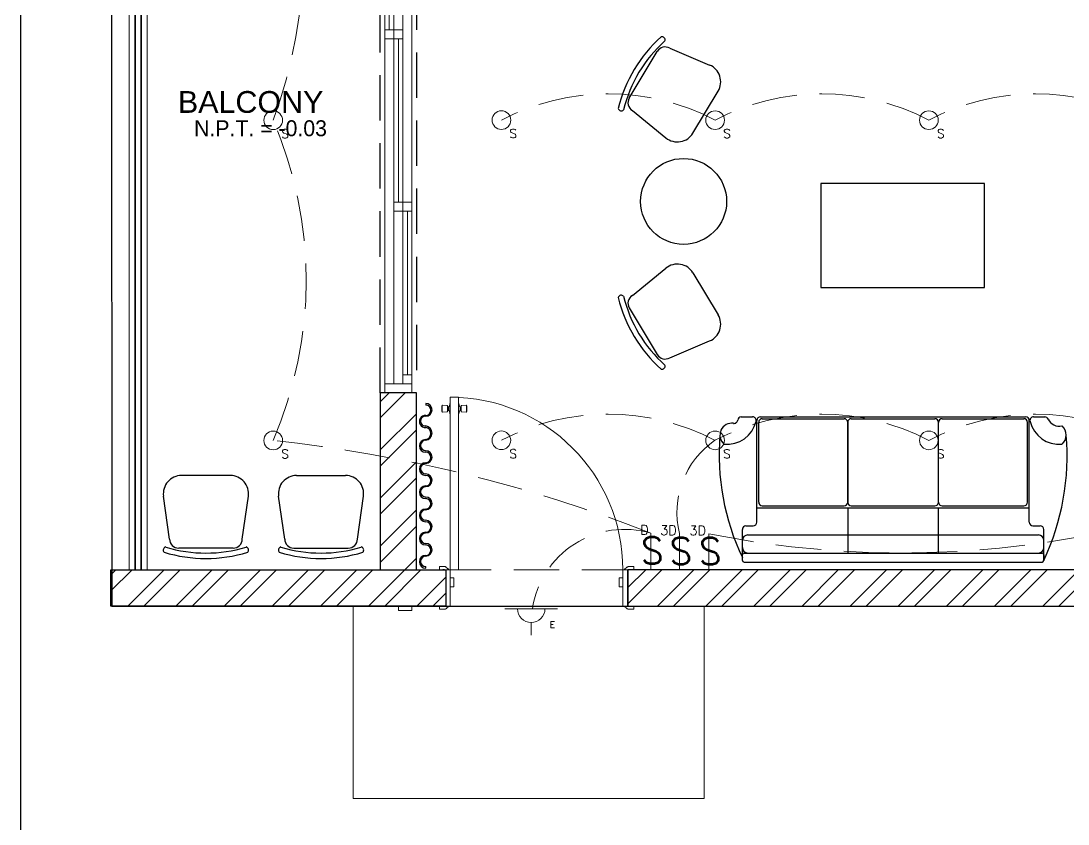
# Model space of a CAD drawing. Header units: millimetres. Extents: x 1605 to 1638, y 1273 to 1481.
# Drawn here: x 1605.45 to 1611.21, y 1462.4 to 1466.82 of the extents above; entities that cross this region are included whole.
import ezdxf

# ---------------------------------------------------------------- set-up
doc = ezdxf.new("R2010")
doc.units = ezdxf.units.MM
for name, pattern in [('AUDIT_D_060420121804-1', [0]), ('HIDDEN', [0.375, 0.25, -0.125]), ('PLANTAS$0$HIDDEN', [0.375, 0.25, -0.125])]:
    doc.linetypes.add(name, pattern=pattern)
for name, color, linetype, lineweight in [('BARANDA', 2, 'Continuous', 35), ('Electrico Salidas', 160, 'Continuous', 15), ('iluminacion', 1, 'Continuous', 15), ('JAMBA', 1, 'HIDDEN', 15), ('muro bajo', 123, 'Continuous', 9), ('PUERTAS', 3, 'Continuous', 20), ('Ventanas', 3, 'Continuous', 13)]:
    doc.layers.add(name, color=color, linetype=linetype, lineweight=lineweight)
doc.layers.add('Ha-Muros 0.20', color=7, linetype='Continuous', true_color=0x8c8c8c)
for name, color, linetype in [('Li-Proyecciones', 40, 'HIDDEN'), ('Mo-Generales', 9, 'Continuous'), ('Mu-0.20', 5, 'Continuous'), ('piso', 40, 'AUDIT_D_060420121804-1'), ('Plump', 7, 'Continuous'), ('TEXTS', 1, 'Continuous'), ('Tx-Espacio', 7, 'Continuous')]:
    doc.layers.add(name, color=color, linetype=linetype)
doc.styles.add('CHICO', font='stylu.ttf')
doc.styles.add('GORDITA', font='swissek.ttf')
doc.styles.add('TEXTM', font='romans9.shx')
doc.styles.add('TEXTS', font='romans9.shx')

# ---------------------------------------------------------------- blocks, each defined once
blk = doc.blocks.new('A$Cec5ab6e8')
at = {"color": 9, "true_color": 0xc7c8ca}
for p, q in [((20.1149, 11.9511), (20.3345, 11.8587)), ((19.892, 11.6766), (20.0463, 11.9339)), ((20.2429, 11.484), (20.3815, 11.7151)), ((19.9092, 11.608), (20.0941, 11.4578)), ((19.9092, 10.5899), (20.0941, 10.7401)), ((20.2429, 10.7139), (20.3815, 10.4828)), ((19.892, 10.5213), (20.0463, 10.264)), ((20.1149, 10.2468), (20.3345, 10.3392)), ((18.7716, 9.9953), (18.7716, 9.9866)), ((20.5091, 9.9213), (20.5712, 9.9213)), ((20.6148, 9.9213), (22.0748, 9.9213)), ((22.1184, 9.9213), (22.1805, 9.9213)), ((20.5948, 9.3413), (20.5948, 9.9013)), ((20.6048, 9.4513), (20.6048, 9.8913)), ((20.6248, 9.9113), (21.0748, 9.9113)), ((21.0948, 9.4513), (21.0948, 9.8913)), ((21.0948, 9.4513), (21.0948, 9.8913)), ((21.0948, 9.8913), (21.0948, 9.4513)), ((21.1148, 9.9113), (21.5748, 9.9113)), ((21.5948, 9.4513), (21.5948, 9.8913)), ((21.5948, 9.4513), (21.5948, 9.8913)), ((21.5948, 9.4513), (21.5948, 9.8913)), ((21.5948, 9.4513), (21.5948, 9.8913)), ((21.6148, 9.9113), (22.0648, 9.9113)), ((22.0848, 9.4513), (22.0848, 9.8913)), ((22.0848, 9.4513), (22.0848, 9.8913)), ((22.0948, 9.3413), (22.0948, 9.9013)), ((22.0948, 9.3413), (22.0948, 9.9013)), ((17.6959, 9.5986), (17.4265, 9.5986)), ((18.0604, 9.5986), (18.3298, 9.5986)), ((17.3612, 9.2486), (17.3275, 9.4844)), ((17.7612, 9.2486), (17.7949, 9.4844)), ((17.9951, 9.2486), (17.9614, 9.4844)), ((18.3951, 9.2486), (18.4288, 9.4844)), ((20.5948, 9.4213), (22.0948, 9.4213)), ((20.6248, 9.4313), (21.0748, 9.4313)), ((21.0948, 9.4213), (21.0948, 9.1713)), ((21.1148, 9.4313), (21.5748, 9.4313)), ((21.5948, 9.1713), (21.5948, 9.4213)), ((21.6148, 9.4313), (22.0648, 9.4313)), ((20.5148, 9.1463), (20.5148, 9.3013)), ((20.5348, 9.3213), (20.5748, 9.3213)), ((22.1148, 9.3213), (22.1548, 9.3213)), ((22.1748, 9.1313), (22.1748, 9.3013)), ((20.5148, 9.2013), (20.5148, 9.2413)), ((20.5148, 9.2013), (20.5148, 9.2413)), ((20.5448, 9.2713), (22.1448, 9.2713)), ((22.1748, 9.2013), (22.1748, 9.2413)), ((22.1748, 9.2013), (22.1748, 9.2413)), ((17.7112, 9.1986), (17.4112, 9.1986)), ((18.0451, 9.1986), (18.3451, 9.1986)), ((20.5248, 9.1713), (22.1648, 9.1713)), ((20.5448, 9.1713), (22.1448, 9.1713)), ((20.5148, 9.1313), (20.5148, 9.1613)), ((20.5248, 9.1213), (22.1648, 9.1213)), ((22.1748, 9.1613), (22.1748, 9.1313)), ((18.7716, 9.0882), (18.7716, 9.0969))]:
    blk.add_line(p, q, dxfattribs=at)
for centre, radius, start, end in [((20.586, 11.4354), 0.7765, 131.82564, 166.28354), ((20.0724, 11.9977), 0.0169, 338.98951, 104.66178), ((20.586, 11.4354), 0.7465, 131.82564, 166.28354), ((20.0891, 11.9082), 0.05, 59.05459, 149.05459), ((20.2957, 11.7665), 0.1, 329.05459, 67.18469), ((19.9349, 11.6509), 0.05, 149.05459, 239.05459), ((19.848, 11.6234), 0.0169, 193.44741, 319.11968), ((20.1572, 11.5355), 0.1, 230.92449, 329.05459), ((20.1572, 10.6625), 0.1, 30.94541, 129.07551), ((19.848, 10.5745), 0.0169, 40.88032, 166.55259), ((20.586, 10.7625), 0.7765, 193.71646, 228.17436), ((20.586, 10.7625), 0.7465, 193.71646, 228.17436), ((19.9349, 10.547), 0.05, 120.94541, 210.94541), ((20.2957, 10.4314), 0.1, 292.81531, 30.94541), ((20.0891, 10.2897), 0.05, 210.94541, 300.94541), ((20.0724, 10.2002), 0.0169, 255.33822, 21.01049), ((18.7716, 9.9602), 0.0351, 270, 90), ((18.7716, 9.9579), 0.0288, 270, 90), ((18.7699, 9.8958), 0.0333, 86.97345, 273.02655), ((18.7699, 9.8982), 0.027, 86.28634, 273.71366), ((20.5091, 9.9013), 0.02, 90, 173.7817), ((20.5712, 9.9013), 0.02, 346.09859, 90), ((20.6148, 9.9013), 0.02, 90, 180), ((22.0748, 9.9013), 0.02, 0, 90), ((22.1184, 9.9013), 0.02, 90, 193.90141), ((22.1805, 9.9013), 0.02, 23.80669, 90), ((18.7672, 9.832), 0.0395, 276.39429, 83.60571), ((18.7672, 9.8296), 0.0332, 277.70295, 82.29705), ((20.4568, 9.8213), 0.0653, 81.49516, 230), ((20.4298, 9.9363), 0.1657, 264.80557, 346.09859), ((20.4694, 9.9056), 0.02, 261.49516, 353.7817), ((20.6248, 9.8913), 0.02, 90, 180), ((21.0748, 9.8913), 0.02, 0, 90), ((21.1148, 9.8913), 0.02, 90, 180), ((21.5748, 9.8913), 0.02, 0, 90), ((21.6148, 9.8913), 0.02, 90, 180), ((22.0648, 9.8913), 0.02, 0, 90), ((22.0648, 9.8913), 0.02, 0, 90), ((22.2598, 9.9363), 0.1657, 193.90141, 275.19443), ((22.2598, 9.9363), 0.0667, 203.80669, 282.99462), ((22.2329, 9.8213), 0.0653, 310, 50), ((21.7127, 9.7139), 1.3256, 175.35316, 205.35316), ((20.9489, 9.7064), 1.3541, 334.86719, 4.86719), ((18.7716, 9.7617), 0.0351, 90, 270), ((18.7716, 9.764), 0.0288, 90, 270), ((18.7716, 9.7002), 0.0351, 270, 90), ((18.7716, 9.6978), 0.0288, 270, 90), ((18.7716, 9.634), 0.0351, 90, 270), ((18.7716, 9.6364), 0.0288, 90, 270), ((17.4265, 9.4986), 0.1, 89.99997, 188.13008), ((17.6959, 9.4986), 0.1, 351.86987, 89.99997), ((18.0604, 9.4986), 0.1, 90.00003, 188.13013), ((18.3298, 9.4986), 0.1, 351.86992, 90.00003), ((18.7716, 9.5725), 0.0351, 270, 90), ((18.7716, 9.5702), 0.0288, 270, 90), ((18.7716, 9.5063), 0.0351, 90, 270), ((18.7716, 9.5087), 0.0288, 90, 270), ((18.7716, 9.4449), 0.0351, 270, 90), ((18.7716, 9.4425), 0.0288, 270, 90), ((18.7716, 9.3787), 0.0351, 90, 270), ((18.7716, 9.3811), 0.0288, 90, 270), ((20.6248, 9.4513), 0.02, 180, 270), ((21.0748, 9.4513), 0.02, 270, 0), ((21.1148, 9.4513), 0.02, 180, 270), ((21.5748, 9.4513), 0.02, 270, 0), ((21.6148, 9.4513), 0.02, 180, 270), ((22.0648, 9.4513), 0.02, 270, 0), ((22.0648, 9.4513), 0.02, 270, 0), ((18.7716, 9.3172), 0.0351, 270, 90), ((18.7716, 9.3148), 0.0288, 270, 90), ((20.5748, 9.3413), 0.02, 270, 0), ((22.1148, 9.3413), 0.02, 180, 270), ((18.7716, 9.251), 0.0351, 90, 270), ((20.5348, 9.3013), 0.02, 90, 180), ((22.1548, 9.3013), 0.02, 0, 90), ((17.4112, 9.2486), 0.05, 179.99997, 269.99997), ((17.7112, 9.2486), 0.05, 269.99997, 359.99997), ((18.0451, 9.2486), 0.05, 180.00003, 270.00003), ((18.3451, 9.2486), 0.05, 270.00003, 0.00003), ((18.7716, 9.2534), 0.0288, 90, 270), ((20.5448, 9.2413), 0.03, 90, 180), ((22.1448, 9.2413), 0.03, 0, 90), ((17.343, 9.1882), 0.0169, 99.93489, 225.60716), ((17.5612, 9.9178), 0.7765, 252.77102, 287.22892), ((17.5612, 9.9178), 0.7465, 252.77102, 287.22892), ((17.7794, 9.1882), 0.0169, 314.39279, 80.06506), ((17.9769, 9.1882), 0.0169, 99.93494, 225.60721), ((18.1951, 9.9178), 0.7765, 252.77108, 287.22898), ((18.1951, 9.9178), 0.7465, 252.77108, 287.22898), ((18.4133, 9.1882), 0.0169, 314.39284, 80.06511), ((18.7716, 9.1895), 0.0351, 270, 90), ((18.7716, 9.1872), 0.0288, 270, 90), ((20.5448, 9.2013), 0.03, 180, 270), ((20.5248, 9.1613), 0.01, 90, 180), ((22.1448, 9.2013), 0.03, 270, 0), ((22.1648, 9.1613), 0.01, 0, 90), ((18.7716, 9.1233), 0.0351, 90, 270), ((18.7716, 9.1257), 0.0288, 90, 270), ((20.5248, 9.1313), 0.01, 180, 270), ((22.1648, 9.1313), 0.01, 270, 0)]:
    blk.add_arc(centre, radius, start, end, dxfattribs=at)
at = {"layer": 'BARANDA', "color": 9, "true_color": 0xc7c8ca}
for p, q in [((17.1721, 9.0795), (17.1721, 14.0275)), ((17.2047, 9.0795), (17.2047, 14.0275))]:
    blk.add_line(p, q, dxfattribs=at)
at = {"layer": 'Defpoints', "color": 9, "true_color": 0xc7c8ca}
for p, q in [((17.0386, 20.18), (17.0426, 8.8796)), ((17.0426, 8.8796), (29.8386, 8.8794))]:
    blk.add_line(p, q, dxfattribs=at)
at = {"layer": 'Ha-Muros 0.20', "color": 9, "linetype": 'Continuous', "true_color": 0xc7c8ca}
for p, q in [((18.5211, 10.0043, 0), (18.5702, 10.0534, 0)), ((18.5211, 9.9159, 0), (18.6586, 10.0534, 0)), ((18.5211, 9.7391, 0), (18.7205, 9.9386, 0)), ((18.5211, 9.6507, 0), (18.7206, 9.8502, 0)), ((18.5211, 9.474, 0), (18.7207, 9.6736, 0)), ((18.5211, 9.3856, 0), (18.7207, 9.5852, 0)), ((18.5211, 9.2088, 0), (18.7208, 9.4086, 0)), ((18.5211, 9.1204, 0), (18.7209, 9.3202, 0)), ((18.657, 9.0796, 0), (18.721, 9.1436, 0)), ((17.0379, 9.0514, 0), (17.066, 9.0796, 0)), ((17.0379, 8.9631, 0), (17.1544, 9.0796, 0)), ((17.1312, 8.8796, 0), (17.3312, 9.0796, 0)), ((17.2196, 8.8796, 0), (17.4196, 9.0796, 0)), ((17.3964, 8.8796, 0), (17.5964, 9.0796, 0)), ((17.4848, 8.8796, 0), (17.6848, 9.0796, 0)), ((17.6615, 8.8796, 0), (17.8615, 9.0796, 0)), ((17.7499, 8.8796, 0), (17.9499, 9.0796, 0)), ((17.9267, 8.8796, 0), (18.1267, 9.0796, 0)), ((18.0151, 8.8796, 0), (18.2151, 9.0796, 0)), ((18.1919, 8.8796, 0), (18.3919, 9.0796, 0)), ((18.2803, 8.8796, 0), (18.4803, 9.0796, 0)), ((18.457, 8.8796, 0), (18.657, 9.0796, 0)), ((18.5454, 8.8796, 0), (18.7454, 9.0796, 0)), ((19.8843, 8.9811, 0), (19.9826, 9.0794, 0)), ((19.8843, 8.8927, 0), (20.071, 9.0794, 0)), ((20.0478, 8.8794, 0), (20.2478, 9.0794, 0)), ((20.1362, 8.8794, 0), (20.3362, 9.0794, 0)), ((20.313, 8.8794, 0), (20.513, 9.0794, 0)), ((20.4014, 8.8794, 0), (20.6014, 9.0794, 0)), ((20.5781, 8.8794, 0), (20.7781, 9.0794, 0)), ((20.6665, 8.8794, 0), (20.8665, 9.0794, 0)), ((20.8433, 8.8794, 0), (21.0433, 9.0794, 0)), ((20.9317, 8.8794, 0), (21.1317, 9.0794, 0)), ((21.1085, 8.8794, 0), (21.3085, 9.0794, 0)), ((21.1969, 8.8794, 0), (21.3969, 9.0794, 0)), ((21.3736, 8.8794, 0), (21.5736, 9.0794, 0)), ((21.462, 8.8794, 0), (21.662, 9.0794, 0)), ((21.6388, 8.8794, 0), (21.8388, 9.0794, 0)), ((21.7272, 8.8794, 0), (21.9272, 9.0794, 0)), ((21.904, 8.8794, 0), (22.104, 9.0794, 0)), ((21.9924, 8.8794, 0), (22.1924, 9.0794, 0)), ((22.1691, 8.8794, 0), (22.3691, 9.0794, 0)), ((22.2575, 8.8794, 0), (22.4575, 9.0794, 0)), ((18.7222, 8.8796, 0), (18.8817, 9.0391, 0)), ((18.8106, 8.8796, 0), (18.8817, 8.9507, 0))]:
    blk.add_line(p, q, dxfattribs=at)
at = {"layer": 'JAMBA', "color": 9, "true_color": 0xc7c8ca}
for p, q in [((18.8801, 9.0971), (18.8468, 9.0971)), ((18.8468, 9.0971), (18.8468, 9.0796)), ((18.8468, 9.0796), (18.8655, 9.0796)), ((18.8655, 9.0796), (18.8671, 9.0812)), ((18.8671, 9.0812), (18.8757, 9.0812)), ((18.8757, 9.0812), (18.8777, 9.0796)), ((18.8777, 9.0796), (18.8967, 9.0796)), ((18.8801, 9.0943), (18.8801, 9.0971)), ((18.8967, 9.0796), (18.8967, 9.0844)), ((19.8667, 9.0796), (19.8667, 9.0844)), ((19.8858, 9.0796), (19.8667, 9.0796)), ((19.8834, 9.0943), (19.8834, 9.0971)), ((19.8834, 9.0971), (19.9166, 9.0971)), ((19.8878, 9.0812), (19.8858, 9.0796)), ((19.8964, 9.0812), (19.8878, 9.0812)), ((19.898, 9.0796), (19.8964, 9.0812)), ((19.9166, 9.0796), (19.898, 9.0796)), ((19.9166, 9.0971), (19.9166, 9.0796)), ((18.8468, 8.8621), (18.8468, 8.8796)), ((18.8468, 8.8796), (18.8655, 8.8796)), ((18.8655, 8.8796), (18.8671, 8.878)), ((18.8757, 8.878), (18.8777, 8.8796)), ((18.8777, 8.8796), (18.8967, 8.8796)), ((18.8967, 8.8796), (18.8967, 8.8748)), ((19.8858, 8.8796), (19.8667, 8.8796)), ((19.8667, 8.8796), (19.8667, 8.8748)), ((19.8878, 8.878), (19.8858, 8.8796)), ((19.898, 8.8796), (19.8964, 8.878)), ((19.9166, 8.8796), (19.898, 8.8796)), ((19.9166, 8.8621), (19.9166, 8.8796)), ((18.8801, 8.8621), (18.8468, 8.8621)), ((18.8671, 8.878), (18.8757, 8.878)), ((18.8801, 8.8649), (18.8801, 8.8621)), ((19.8834, 8.8649), (19.8834, 8.8621)), ((19.8834, 8.8621), (19.9166, 8.8621)), ((19.8964, 8.878), (19.8878, 8.878))]:
    blk.add_line(p, q, dxfattribs=at)
for centre, radius, start, end in [((18.8813, 9.0868), 0.00758, 16.399, 99.13602), ((18.8969, 9.0943), 0.00997, 212.71512, 268.89345), ((19.8665, 9.0943), 0.00997, 271.10655, 327.28488), ((19.8822, 9.0868), 0.00758, 80.86398, 163.601), ((18.8813, 8.8724), 0.00758, 260.86398, 343.601), ((18.8969, 8.8649), 0.00997, 91.10655, 147.28488), ((19.8665, 8.8649), 0.00997, 32.71512, 88.89345), ((19.8822, 8.8724), 0.00758, 196.399, 279.13602)]:
    blk.add_arc(centre, radius, start, end, dxfattribs=at)
at = {"layer": 'Li-Proyecciones', "color": 9, "true_color": 0xc7c8ca}
for p, q in [((18.5211, 10.0534), (18.5204, 13.0534)), ((18.7204, 13.0534), (18.7204, 10.0534)), ((18.7204, 10.0534), (18.5211, 10.0534))]:
    blk.add_line(p, q, dxfattribs=at)
at = {"layer": 'Mo-Generales', "color": 9, "true_color": 0xc7c8ca}
for p, q in [((21.8484, 11.2059), (20.9473, 11.2059)), ((20.9473, 11.2059), (20.9473, 10.6337)), ((21.8484, 10.6337), (21.8484, 11.2059)), ((20.9473, 10.6337), (21.8484, 10.6337))]:
    blk.add_line(p, q, dxfattribs=at)
blk.add_circle((20.1914, 11.1079), 0.2365, dxfattribs=at)
at = {"layer": 'Mu-0.20', "color": 9, "true_color": 0xc7c8ca}
for p, q in [((18.7204, 10.0534), (18.5211, 10.0534)), ((18.5211, 10.0534), (18.5211, 9.0796)), ((18.7211, 9.0796), (18.7204, 10.0534)), ((17.0379, 8.8796), (17.0379, 9.0796)), ((17.0379, 9.0796), (18.8817, 9.0796)), ((18.5211, 9.0796), (18.7211, 9.0796)), ((18.8817, 9.0796), (18.8817, 8.8796)), ((19.8843, 9.0794), (19.8843, 8.8794)), ((29.8386, 9.0794), (19.8843, 9.0794)), ((18.8817, 8.8796), (17.0379, 8.8796)), ((19.8843, 8.8794), (29.6821, 8.8794))]:
    blk.add_line(p, q, dxfattribs=at)
at = {"layer": 'muro bajo', "color": 9, "true_color": 0xc7c8ca}
for p, q in [((17.1379, 14.0275), (17.1379, 9.0795)), ((17.2379, 9.0795), (17.2379, 14.0275)), ((17.2379, 12.0974), (17.2379, 9.8474)), ((17.1379, 9.0795), (17.2379, 9.0795))]:
    blk.add_line(p, q, dxfattribs=at)
at = {"layer": 'piso', "color": 9, "lineweight": 0, "true_color": 0xc7c8ca}
blk.add_line((18.8817, 8.8796), (19.8843, 8.8796), dxfattribs=at)
at = {"layer": 'PUERTAS', "color": 9, "true_color": 0xc7c8ca}
for p, q in [((18.6958, 11.1034), (18.6958, 13.0534)), ((18.5958, 13.0034), (18.5958, 12.0534)), ((18.6458, 12.0534), (18.6458, 13.0034)), ((18.5458, 12.9534), (18.5458, 12.0534)), ((18.5708, 12.0534), (18.5708, 12.9534)), ((18.5458, 12.0534), (18.5458, 12.0034)), ((18.5958, 12.0534), (18.5458, 12.0534)), ((18.5958, 12.0534), (18.5958, 12.0034)), ((18.6458, 12.0534), (18.5958, 12.0534)), ((18.5958, 12.0034), (18.5958, 12.0534)), ((18.6458, 12.0034), (18.6458, 12.0534)), ((18.5458, 10.1034), (18.5458, 12.0034)), ((18.5458, 12.0034), (18.5958, 12.0034)), ((18.5958, 12.0034), (18.5958, 11.1034)), ((18.5958, 12.0034), (18.6458, 12.0034)), ((18.6208, 11.1034), (18.6208, 12.0034)), ((18.6458, 12.0034), (18.6458, 11.1034)), ((18.5958, 11.1034), (18.5958, 11.0534)), ((18.6458, 11.1034), (18.5958, 11.1034)), ((18.6458, 11.0534), (18.6458, 11.1034)), ((18.6458, 11.1034), (18.6958, 11.1034)), ((18.6458, 11.0534), (18.6458, 11.1034)), ((18.6958, 11.1034), (18.6958, 11.0534)), ((18.5958, 11.0534), (18.5958, 10.1034)), ((18.5958, 11.0534), (18.6458, 11.0534)), ((18.6958, 11.0534), (18.6458, 11.0534)), ((18.6458, 10.1534), (18.6458, 11.0534)), ((18.6708, 11.0534), (18.6708, 10.1534)), ((18.6958, 10.1034), (18.6958, 11.0534)), ((18.6458, 10.1034), (18.6458, 10.1534)), ((18.6458, 10.1534), (18.6958, 10.1534)), ((18.6958, 10.1534), (18.6958, 10.1034)), ((18.5458, 10.0534), (18.5458, 10.1034)), ((18.5458, 10.1034), (18.6958, 10.1034)), ((18.6958, 10.1034), (18.6458, 10.1034)), ((18.6958, 10.1034), (18.6958, 10.0534)), ((18.6958, 10.0534), (18.5458, 10.0534)), ((18.8617, 9.9821), (18.8607, 9.9821)), ((18.8607, 9.9821), (18.8607, 9.9665)), ((18.8617, 9.9843), (18.8617, 9.9665)), ((18.8899, 9.9835), (18.8639, 9.9863)), ((18.8917, 9.9815), (18.8917, 9.9665)), ((18.8917, 9.9777), (18.8919, 9.9777)), ((18.8939, 9.9757), (18.8939, 9.9665)), ((18.8979, 9.9754), (18.8939, 9.9754)), ((18.8979, 9.9758), (18.8979, 9.9665)), ((18.8997, 9.9778), (18.8998, 9.9778)), ((18.9044, 9.9936), (18.9017, 9.9801)), ((18.9017, 9.9801), (18.9017, 9.9798)), ((18.9067, 9.9956), (18.9064, 9.9956)), ((18.9067, 9.0796), (18.9067, 10.0296)), ((18.9067, 10.0296), (18.9517, 10.0296)), ((18.9517, 9.0796), (18.9517, 10.0296)), ((18.9517, 9.9956), (18.952, 9.9956)), ((18.954, 9.9936), (18.9568, 9.9801)), ((18.9568, 9.9801), (18.9568, 9.9798)), ((18.9588, 9.9778), (18.9586, 9.9778)), ((18.9606, 9.9758), (18.9606, 9.9665)), ((18.9606, 9.9754), (18.9645, 9.9754)), ((18.9645, 9.9757), (18.9645, 9.9665)), ((18.9667, 9.9777), (18.9665, 9.9777)), ((18.9667, 9.9815), (18.9667, 9.9665)), ((18.9685, 9.9835), (18.9945, 9.9863)), ((18.9967, 9.9843), (18.9967, 9.9665)), ((18.9967, 9.9821), (18.9978, 9.9821)), ((18.9978, 9.9821), (18.9978, 9.9665)), ((18.8607, 9.9718), (18.8601, 9.9718)), ((18.8601, 9.9665), (18.8601, 9.9718)), ((18.8601, 9.9665), (18.8601, 9.9613)), ((18.8607, 9.9613), (18.8601, 9.9613)), ((18.8607, 9.9509), (18.8607, 9.9665)), ((18.8617, 9.9509), (18.8607, 9.9509)), ((18.8617, 9.9487), (18.8617, 9.9665)), ((18.8899, 9.9495), (18.8639, 9.9468)), ((18.8917, 9.9515), (18.8917, 9.9665)), ((18.8917, 9.9554), (18.8919, 9.9554)), ((18.8939, 9.9574), (18.8939, 9.9665)), ((18.8979, 9.9576), (18.8939, 9.9576)), ((18.8979, 9.9572), (18.8979, 9.9665)), ((18.8997, 9.9552), (18.8998, 9.9552)), ((18.9017, 9.953), (18.9017, 9.9532)), ((18.9044, 9.9394), (18.9017, 9.953)), ((18.9067, 9.9374), (18.9064, 9.9374)), ((18.9517, 9.9374), (18.952, 9.9374)), ((18.954, 9.9394), (18.9568, 9.953)), ((18.9568, 9.953), (18.9568, 9.9532)), ((18.9588, 9.9552), (18.9586, 9.9552)), ((18.9606, 9.9572), (18.9606, 9.9665)), ((18.9606, 9.9576), (18.9645, 9.9576)), ((18.9645, 9.9574), (18.9645, 9.9665)), ((18.9667, 9.9554), (18.9665, 9.9554)), ((18.9667, 9.9515), (18.9667, 9.9665)), ((18.9685, 9.9495), (18.9945, 9.9468)), ((18.9967, 9.9487), (18.9967, 9.9665)), ((18.9967, 9.9509), (18.9978, 9.9509)), ((18.9978, 9.9718), (18.9984, 9.9718)), ((18.9978, 9.9509), (18.9978, 9.9665)), ((18.9978, 9.9613), (18.9984, 9.9613)), ((18.9984, 9.9665), (18.9984, 9.9718)), ((18.9984, 9.9665), (18.9984, 9.9613)), ((18.8817, 9.0796), (18.9067, 9.0796)), ((18.8817, 9.0796), (18.8817, 8.8796)), ((18.9067, 9.0796), (18.9517, 9.0796)), ((18.9067, 9.0796), (18.9067, 8.8796)), ((19.8567, 9.0796), (19.8567, 8.8796)), ((19.8817, 9.0796), (19.8567, 9.0796)), ((19.8817, 9.0796), (19.8817, 8.8796)), ((18.9067, 9.0346), (18.9267, 9.0346)), ((18.9267, 9.0346), (18.9267, 8.9846)), ((19.8567, 9.0346), (19.8367, 9.0346)), ((19.8367, 9.0346), (19.8367, 8.9846)), ((18.9067, 8.9846), (18.9267, 8.9846)), ((19.8567, 8.9846), (19.8367, 8.9846)), ((18.9067, 8.8796), (18.8817, 8.8796)), ((19.8567, 8.8796), (19.8817, 8.8796))]:
    blk.add_line(p, q, dxfattribs=at)
at = {"layer": 'PUERTAS', "color": 9, "linetype": 'HIDDEN', "true_color": 0xc7c8ca}
for p, q in [((18.8817, 9.0796), (19.8817, 9.0796)), ((18.8817, 8.8796), (19.8817, 8.8796))]:
    blk.add_line(p, q, dxfattribs=at)
at = {"layer": 'PUERTAS', "color": 9, "true_color": 0xc7c8ca}
blk.add_lwpolyline([(18.3728, 8.8796), (20.3039, 8.8796), (20.3039, 7.8203), (18.3728, 7.8203)], close=True, dxfattribs=at)
for centre, radius, start, end in [((18.8637, 9.9843), 0.002, 83.92363, 180), ((18.8897, 9.9815), 0.002, 0, 83.92363), ((18.8919, 9.9757), 0.002, 0, 90), ((18.8999, 9.9758), 0.002, 95.25725, 180), ((18.8997, 9.9798), 0.002, 275.25725, 0), ((18.9064, 9.9936), 0.002, 90, 180), ((18.9067, 9.0796), 0.95, 0, 90), ((18.952, 9.9936), 0.002, 0, 90), ((18.9588, 9.9798), 0.002, 180, 264.74275), ((18.9586, 9.9758), 0.002, 0, 84.74275), ((18.9665, 9.9757), 0.002, 90, 180), ((18.9687, 9.9815), 0.002, 96.07637, 180), ((18.9947, 9.9843), 0.002, 0, 96.07637), ((18.8637, 9.9487), 0.002, 180, 276.07637), ((18.8897, 9.9515), 0.002, 276.07637, 360), ((18.8919, 9.9574), 0.002, 270, 0), ((18.8999, 9.9572), 0.002, 180, 264.74275), ((18.8997, 9.9532), 0.002, 0, 84.74275), ((18.9064, 9.9394), 0.002, 180, 270), ((18.952, 9.9394), 0.002, 270, 0), ((18.9588, 9.9532), 0.002, 95.25725, 180), ((18.9586, 9.9572), 0.002, 275.25725, 0), ((18.9665, 9.9574), 0.002, 180, 270), ((18.9687, 9.9515), 0.002, 180, 263.92363), ((18.9947, 9.9487), 0.002, 263.92363, 0)]:
    blk.add_arc(centre, radius, start, end, dxfattribs=at)
at = {"layer": 'Ventanas', "color": 9, "true_color": 0xc7c8ca}
for p, q in [((18.6207, 8.8796), (18.6207, 8.8546)), ((18.6957, 8.8796), (18.6207, 8.8796)), ((18.6957, 8.8546), (18.6957, 8.8796)), ((18.6207, 8.8546), (18.6957, 8.8546))]:
    blk.add_line(p, q, dxfattribs=at)
at = {"layer": 'Tx-Espacio', "color": 9, "true_color": 0xc7c8ca}
for s, height, style, p in [('BALCONY', 0.12, 'GORDITA', (17.4069, 11.5955)), ('N.P.T. = -0.03', 0.087521, 'CHICO', (17.4958, 11.467))]:
    blk.add_text(s, height=height, rotation=0, dxfattribs=dict(at, style=style)).set_placement(p)
blk = doc.blocks.new('A$C432f1252')
at = {"layer": 'iluminacion', "color": 0}
blk.add_line((0.0631, 0), (0.0631, 0.2275), dxfattribs=at)
at = {"layer": 'iluminacion', "color": 0, "insert": (0, 0.2018), "char_height": 0.1667, "attachment_point": 1, "style": 'TEXTM'}
blk.add_mtext_dynamic_manual_height_columns('S', width=6.443827, gutter_width=13.8921, heights=[0], dxfattribs=at)
blk = doc.blocks.new('A$Cb34c378b')
at = {"layer": 'iluminacion', "lineweight": -2}
for p, q in [((0, 0.0942, 0), (0, 0.3955, 0)), ((0.1036, 0.1977, 0), (0.1977, 0.1977, 0)), ((0, 0, 0), (0, 0.0942, 0))]:
    blk.add_line(p, q, dxfattribs=at)
blk.add_arc((0, 0.1977, 0), 0.1036, 270, 90, dxfattribs=at)

msp = doc.modelspace()

# ---------------------------------------------------------------- linework, layer by layer
at = {"layer": 'Electrico Salidas', "color": 0, "linetype": 'PLANTAS$0$HIDDEN'}
for centre, radius, start, end in [((1604.33224, 1467.20369, 0), 2.66847, 339.638841, 20.367111), ((1608.67921, 1465.15255, 0), 1.26803, 62.333839, 117.62963), ((1609.85532, 1465.15255, 0), 1.26803, 62.333839, 117.62963), ((1611.03214, 1465.15218, 0), 1.26803, 62.333839, 117.62963), ((1604.79687, 1465.39364, 0), 2.21968, 336.592305, 23.401427), ((1608.67911, 1463.38914, 0), 1.26803, 62.333839, 117.62963), ((1609.85522, 1463.38914, 0), 1.26803, 62.333839, 117.62963), ((1611.03204, 1463.38877, 0), 1.26803, 62.333839, 117.62963)]:
    msp.add_arc(centre, radius, start, end, dxfattribs=at)
at = {"layer": 'iluminacion'}
for centre in [(1606.83469, 1466.27523, -0.00001), (1608.09116, 1466.27598, 0), (1609.26798, 1466.27561, -0.00001), (1610.4448, 1466.27561, -0.00001), (1606.8346, 1464.51182, 0), (1608.09106, 1464.51257, 0), (1609.26788, 1464.5122, 0), (1610.44471, 1464.5122, 0)]:
    msp.add_circle(centre, 0.05136, dxfattribs=at)
at = {"layer": 'iluminacion', "color": 0, "linetype": 'PLANTAS$0$HIDDEN'}
for centre, radius, start, end in [((1605.98911, 1456.57719, 0.174), 7.97954, 68.495002, 83.91775), ((1609.53913, 1464.11467, -0.174), 0.48196, 124.352621, 193.881897), ((1610.29454, 1469.2609, 0.174), 5.36936, 258.592854, 297.804055), ((1608.76959, 1463.50859, 0.174), 0.51346, 73.633063, 171.47064)]:
    msp.add_arc(centre, radius, start, end, dxfattribs=at)
at = {"layer": 'Plump'}
msp.add_lwpolyline([(1638.42771, 1456.20352), (1605.44565, 1456.20352), (1605.44565, 1480.94006), (1638.42771, 1480.94006)], close=True, dxfattribs=at)

# ---------------------------------------------------------------- block references
msp.add_blockref('A$Cec5ab6e8', (1588.90298, 1454.72028))
at = {"layer": 'iluminacion', "xscale": 0.8810679781965238, "yscale": 0.8810679781965238, "zscale": 0.8810679781965238}
for p in [(1608.85871, 1463.80078, 0.174), (1609.01568, 1463.79857, 0.174), (1609.17702, 1463.79714, 0.174)]:
    msp.add_blockref('A$C432f1252', p, dxfattribs=at)
at = {"layer": 'iluminacion', "color": 0, "xscale": -0.7321042113575733, "yscale": 0.7321042113575733, "zscale": 0.7321042113575733, "rotation": 90}
msp.add_blockref('A$Cb34c378b', (1608.39993, 1463.58475, 0.42879), dxfattribs=at)

# ---------------------------------------------------------------- texts
at = {"layer": 'TEXTS', "color": 0, "linetype": 'HIDDEN', "style": 'TEXTS'}
for s, height, p in [('S', 0.04933, (1606.87876, 1466.17663, -0.25771)), ('S', 0.04933, (1608.13522, 1466.17738, -0.25771)), ('S', 0.04933, (1609.31204, 1466.177, -0.25771)), ('S', 0.04933, (1610.48887, 1466.177, -0.25771)), ('S', 0.04933, (1606.87866, 1464.41322, -0.25771)), ('S', 0.04933, (1608.13512, 1464.41397, -0.2577)), ('S', 0.04933, (1609.31195, 1464.41359, -0.25771)), ('S', 0.04933, (1610.48877, 1464.41359, -0.25771)), ('D', 0.05242, (1608.85589, 1463.99307, 0.28966)), ('3D', 0.052416, (1608.9652, 1463.99086, 0.28966)), ('3D', 0.052416, (1609.12655, 1463.98943, 0.28966)), ('E', 0.03429, (1608.3576, 1463.48023, 0.24966))]:
    msp.add_text(s, height=height, dxfattribs=at).set_placement(p)

doc.saveas('drawing.dxf')
